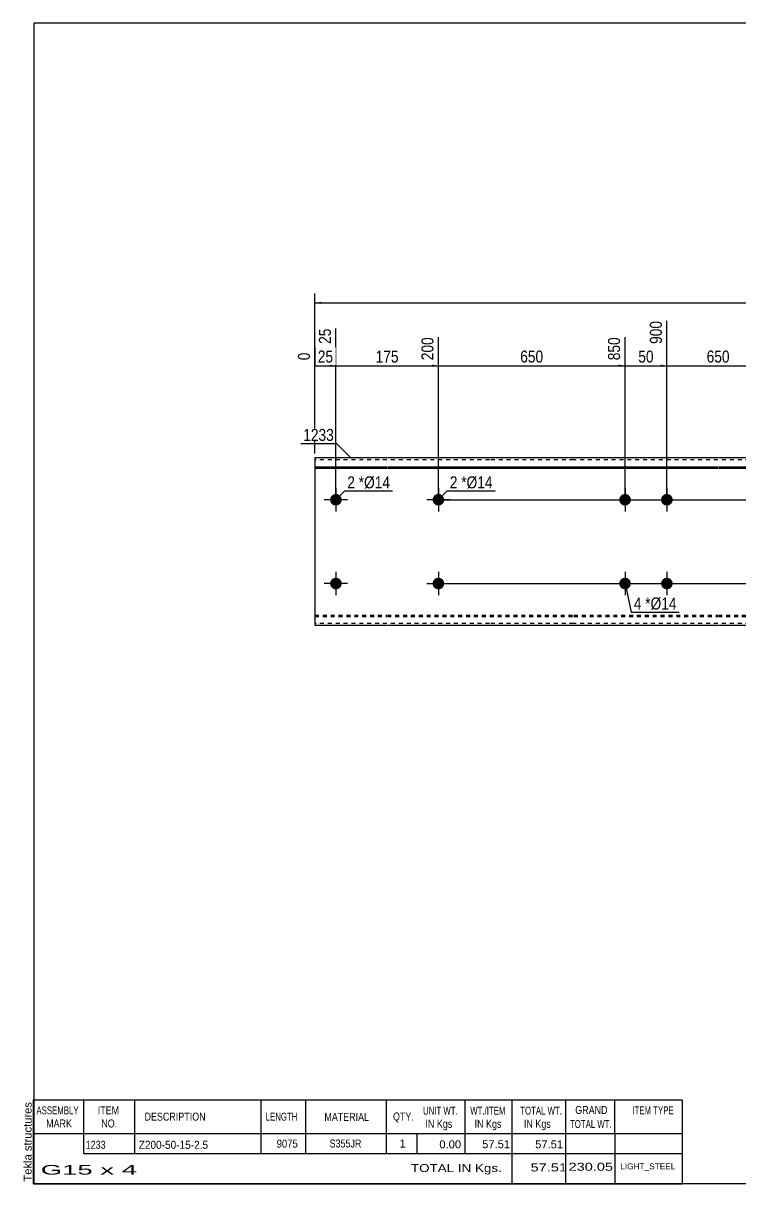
# Model space of a CAD drawing. Header units: millimetres. Extents: x -70 to 333, y -153 to 124.
# Drawn here: x -69.7 to 101.7, y -153.3 to 123.8 of the extents above; entities that cross this region are included whole.
import ezdxf

# ---------------------------------------------------------------- set-up
doc = ezdxf.new("R2010")
doc.units = ezdxf.units.MM
doc.linetypes.add('DXK_LINE_DOT1', pattern=[1.8814, 0.9407, -0.9407])
doc.styles.add('Arial', font='ARIAL.TTF', dxfattribs={"height": 0.2})
doc.styles.add('Arial Narrow', font='ARIALN.TTF', dxfattribs={"height": 0.2})

# ---------------------------------------------------------------- blocks, each defined once
blk = doc.blocks.new('Unknown-629087986-1712')
at = {"color": 5, "linetype": 'Continuous'}
for p, q in [((332.8, 123.75), (-67.2, 123.75)), ((-67.2, 123.75), (-67.2, -153.25)), ((332.8, -153.25), (332.8, 123.75)), ((-67.2, -153.25), (332.8, -153.25))]:
    blk.add_line(p, q, dxfattribs=at)
at = {"color": 174, "linetype": 'Continuous', "style": 'Arial'}
blk.add_text('Tekla structures', height=1.9102, rotation=90, dxfattribs=at).set_placement((-67.7, -152.75))
blk = doc.blocks.new('Part-629087986-1218 - 1203')
at = {"color": 2, "linetype": 'Continuous'}
for p, q in [((0, 20), (0, -20)), ((17.19, 20), (0, 20)), ((41.68, 20), (17.29, 20)), ((61.78, 20), (41.78, 20)), ((96.27, 20), (61.88, 20)), ((120.76, 20), (96.37, 20)), ((145.25, 20), (120.86, 20)), ((168.15, 20), (145.35, 20)), ((192.63, 20), (168.25, 20)), ((249.93, 20), (192.73, 20)), ((249.93, 20), (249.93, -20)), ((0, 17.88), (17.19, 17.88)), ((0, 17.53), (17.19, 17.53)), ((17.29, 17.88), (41.68, 17.88)), ((17.29, 17.53), (41.68, 17.53)), ((41.78, 17.88), (61.78, 17.88)), ((41.78, 17.53), (61.78, 17.53)), ((61.88, 17.88), (96.27, 17.88)), ((61.88, 17.53), (96.27, 17.53)), ((96.37, 17.88), (120.76, 17.88)), ((96.37, 17.53), (120.76, 17.53)), ((120.86, 17.88), (145.25, 17.88)), ((120.86, 17.53), (145.25, 17.53)), ((145.35, 17.88), (168.15, 17.88)), ((145.35, 17.53), (168.15, 17.53)), ((168.25, 17.88), (192.63, 17.88)), ((168.25, 17.53), (192.63, 17.53)), ((192.73, 17.88), (249.93, 17.88)), ((192.73, 17.53), (249.93, 17.53)), ((17.19, -20), (0, -20)), ((41.68, -20), (17.29, -20)), ((61.78, -20), (41.78, -20)), ((96.27, -20), (61.88, -20)), ((120.76, -20), (96.37, -20)), ((145.25, -20), (120.86, -20)), ((168.15, -20), (145.35, -20)), ((192.63, -20), (168.25, -20)), ((249.93, -20), (192.73, -20))]:
    blk.add_line(p, q, dxfattribs=at)
at = {"color": 7, "linetype": 'DXK_LINE_DOT1'}
for p, q in [((17.19, 19.5), (0, 19.5)), ((41.68, 19.5), (17.29, 19.5)), ((61.78, 19.5), (41.78, 19.5)), ((96.27, 19.5), (61.88, 19.5)), ((120.76, 19.5), (96.37, 19.5)), ((145.25, 19.5), (120.86, 19.5)), ((168.15, 19.5), (145.35, 19.5)), ((192.63, 19.5), (168.25, 19.5)), ((249.93, 19.5), (192.73, 19.5)), ((0, -17.53), (17.19, -17.53)), ((0, -17.88), (17.19, -17.88)), ((17.29, -17.53), (41.68, -17.53)), ((17.29, -17.88), (41.68, -17.88)), ((41.78, -17.53), (61.78, -17.53)), ((41.78, -17.88), (61.78, -17.88)), ((61.88, -17.53), (96.27, -17.53)), ((61.88, -17.88), (96.27, -17.88)), ((96.37, -17.53), (120.76, -17.53)), ((96.37, -17.88), (120.76, -17.88)), ((120.86, -17.53), (145.25, -17.53)), ((120.86, -17.88), (145.25, -17.88)), ((145.35, -17.53), (168.15, -17.53)), ((145.35, -17.88), (168.15, -17.88)), ((168.25, -17.53), (192.63, -17.53)), ((168.25, -17.88), (192.63, -17.88)), ((192.73, -17.53), (249.93, -17.53)), ((192.73, -17.88), (249.93, -17.88)), ((17.19, -19.5), (0, -19.5)), ((41.68, -19.5), (17.29, -19.5)), ((61.78, -19.5), (41.78, -19.5)), ((96.27, -19.5), (61.88, -19.5)), ((120.76, -19.5), (96.37, -19.5)), ((145.25, -19.5), (120.86, -19.5)), ((168.15, -19.5), (145.35, -19.5)), ((192.63, -19.5), (168.25, -19.5)), ((249.93, -19.5), (192.73, -19.5))]:
    blk.add_line(p, q, dxfattribs=at)
blk = doc.blocks.new('Bolt-629087986-1219 - 1203')
at = {"linetype": 'Continuous'}
for points in [[(6.4, 10, -1), (3.6, 10, -1)], [(6.4, -10, -1), (3.6, -10, -1)]]:
    blk.add_hatch(color=3, dxfattribs=at).paths.add_polyline_path(points)
at = {"color": 3, "linetype": 'Continuous'}
for p, q in [((5, 12.8), (5, 7.2)), ((7.8, 10), (2.2, 10)), ((5, -7.2), (5, -12.8)), ((7.8, -10), (2.2, -10))]:
    blk.add_line(p, q, dxfattribs=at)
blk = doc.blocks.new('Bolt-629087986-1221 - 1203')
at = {"linetype": 'Continuous'}
for points in [[(75.48, 10, -1), (72.68, 10, -1)], [(85.48, 10, -1), (82.68, 10, -1)], [(75.48, -10, -1), (72.68, -10, -1)], [(85.48, -10, -1), (82.68, -10, -1)]]:
    blk.add_hatch(color=3, dxfattribs=at).paths.add_polyline_path(points)
at = {"color": 3, "linetype": 'Continuous'}
for p, q in [((74.08, 12.8), (74.08, 7.2)), ((84.08, 12.8), (84.08, 7.2)), ((71.28, 10), (76.88, 10)), ((81.28, 10), (86.88, 10)), ((74.08, -7.2), (74.08, -12.8)), ((84.08, -7.2), (84.08, -12.8)), ((71.28, -10), (76.88, -10)), ((81.28, -10), (86.88, -10))]:
    blk.add_line(p, q, dxfattribs=at)
blk = doc.blocks.new('Bolt-629087986-1222 - 1203')
at = {"linetype": 'Continuous'}
blk.add_hatch(color=3, dxfattribs=at).paths.add_polyline_path([(30.89, -10, -1), (28.09, -10, -1)])
at = {"color": 3, "linetype": 'Continuous'}
for p, q in [((29.49, -7.2), (29.49, -12.8)), ((26.69, -10), (32.29, -10))]:
    blk.add_line(p, q, dxfattribs=at)
blk = doc.blocks.new('Bolt-629087986-1225 - 1203')
at = {"linetype": 'Continuous'}
blk.add_hatch(color=3, dxfattribs=at).paths.add_polyline_path([(30.89, 10, -1), (28.09, 10, -1)])
at = {"color": 3, "linetype": 'Continuous'}
for p, q in [((29.49, 12.8), (29.49, 7.2)), ((32.29, 10), (26.69, 10))]:
    blk.add_line(p, q, dxfattribs=at)
blk = doc.blocks.new('StraightDimension-629087986-1336 - 1203')
at = {"linetype": 'Continuous'}
for points in [[(260.75, -11.5), (261, -10), (261.25, -11.5)], [(261.25, -18.5), (261, -20), (260.75, -18.5)]]:
    blk.add_hatch(color=7, dxfattribs=at).paths.add_polyline_path(points)
at = {"color": 7, "linetype": 'Continuous'}
for p, q in [((30.49, -10), (263.4, -10)), ((261, -20), (261, -10)), ((250.93, -20), (263.4, -20))]:
    blk.add_line(p, q, dxfattribs=at)
at = {"color": 0}
blk.add_wipeout([(260.85, -12.57), (256.65, -12.57), (256.65, -17.43), (260.85, -17.43)], dxfattribs=at)
at = {"color": 3, "style": 'Arial Narrow'}
blk.add_text('50', height=2.863, rotation=90.0002, dxfattribs=at).set_placement((260.25, -16.83))
blk = doc.blocks.new('StraightDimension-629087986-1272 - 1203')
at = {"linetype": 'Continuous'}
blk.add_hatch(color=7, dxfattribs=at).paths.add_polyline_path([(107.06, 42.25), (108.56, 42), (107.06, 41.75)])
at = {"color": 7, "linetype": 'Continuous'}
for p, q in [((84.08, 11), (84.08, 52.68)), ((108.56, 11), (108.56, 50.61)), ((84.08, 42), (108.56, 42))]:
    blk.add_line(p, q, dxfattribs=at)
at = {"color": 0, "linetype": 'Continuous'}
blk.add_wipeout([(107.96, 51.21), (103.76, 51.21), (103.76, 42.7), (107.96, 42.7)], dxfattribs=at)
at = {"color": 0}
blk.add_wipeout([(99.66, 42.15), (99.66, 46.35), (92.98, 46.35), (92.98, 42.15)], dxfattribs=at)
at = {"color": 3, "linetype": 'Continuous', "style": 'Arial Narrow'}
blk.add_text('1550', height=2.863, rotation=90.0002, dxfattribs=at).set_placement((107.36, 43.3))
at = {"color": 3, "style": 'Arial Narrow'}
blk.add_text('650', height=2.863, dxfattribs=at).set_placement((93.58, 42.75))
blk = doc.blocks.new('StraightDimension-629087986-1273 - 1203')
at = {"linetype": 'Continuous'}
blk.add_hatch(color=7, dxfattribs=at).paths.add_polyline_path([(82.58, 42.25), (84.08, 42), (82.58, 41.75)])
at = {"color": 7, "linetype": 'Continuous'}
for p, q in [((84.08, 11), (84.08, 52.68)), ((74.08, 11), (74.08, 48.78)), ((74.08, 42), (84.08, 42))]:
    blk.add_line(p, q, dxfattribs=at)
at = {"color": 0}
blk.add_wipeout([(81.5, 42.15), (81.5, 46.35), (76.65, 46.35), (76.65, 42.15)], dxfattribs=at)
at = {"color": 0, "linetype": 'Continuous'}
blk.add_wipeout([(83.48, 53.28), (79.28, 53.28), (79.28, 46.6), (83.48, 46.6)], dxfattribs=at)
at = {"color": 3, "linetype": 'Continuous', "style": 'Arial Narrow'}
blk.add_text('900', height=2.863, rotation=90.0002, dxfattribs=at).set_placement((82.88, 47.2))
at = {"color": 3, "style": 'Arial Narrow'}
blk.add_text('50', height=2.863, dxfattribs=at).set_placement((77.25, 42.75))
blk = doc.blocks.new('StraightDimension-629087986-1274 - 1203')
at = {"linetype": 'Continuous'}
blk.add_hatch(color=7, dxfattribs=at).paths.add_polyline_path([(72.58, 42.25), (74.08, 42), (72.58, 41.75)])
at = {"color": 7, "linetype": 'Continuous'}
for p, q in [((29.49, 11), (29.49, 48.78)), ((74.08, 11), (74.08, 48.78)), ((29.49, 42), (74.08, 42))]:
    blk.add_line(p, q, dxfattribs=at)
at = {"color": 0, "linetype": 'Continuous'}
blk.add_wipeout([(73.48, 49.38), (69.28, 49.38), (69.28, 42.7), (73.48, 42.7)], dxfattribs=at)
at = {"color": 0}
blk.add_wipeout([(55.12, 42.15), (55.12, 46.35), (48.44, 46.35), (48.44, 42.15)], dxfattribs=at)
at = {"color": 3, "linetype": 'Continuous', "style": 'Arial Narrow'}
blk.add_text('850', height=2.863, rotation=90.0002, dxfattribs=at).set_placement((72.88, 43.3))
at = {"color": 3, "style": 'Arial Narrow'}
blk.add_text('650', height=2.863, dxfattribs=at).set_placement((49.04, 42.75))
blk = doc.blocks.new('StraightDimension-629087986-1275 - 1203')
at = {"linetype": 'Continuous'}
blk.add_hatch(color=7, dxfattribs=at).paths.add_polyline_path([(27.99, 42.25), (29.49, 42), (27.99, 41.75)])
at = {"color": 7, "linetype": 'Continuous'}
for p, q in [((5, 11), (5, 50.86)), ((29.49, 11), (29.49, 48.78)), ((5, 42), (29.49, 42))]:
    blk.add_line(p, q, dxfattribs=at)
at = {"color": 0, "linetype": 'Continuous'}
blk.add_wipeout([(28.89, 49.38), (24.69, 49.38), (24.69, 42.7), (28.89, 42.7)], dxfattribs=at)
at = {"color": 0}
blk.add_wipeout([(20.59, 42.15), (20.59, 46.35), (13.9, 46.35), (13.9, 42.15)], dxfattribs=at)
at = {"color": 3, "linetype": 'Continuous', "style": 'Arial Narrow'}
blk.add_text('200', height=2.863, rotation=90.0002, dxfattribs=at).set_placement((28.29, 43.3))
at = {"color": 3, "style": 'Arial Narrow'}
blk.add_text('175', height=2.863, dxfattribs=at).set_placement((14.5, 42.75))
blk = doc.blocks.new('StraightDimension-629087986-1276 - 1203')
at = {"linetype": 'Continuous'}
blk.add_hatch(color=7, dxfattribs=at).paths.add_polyline_path([(3.5, 42.25), (5, 42), (3.5, 41.75)])
at = {"color": 7, "linetype": 'Continuous'}
for p, q in [((5, 11), (5, 50.86)), ((0, 21), (0, 45.13)), ((0, 42), (5, 42))]:
    blk.add_line(p, q, dxfattribs=at)
at = {"color": 0}
blk.add_wipeout([(4.93, 42.15), (4.93, 46.35), (0.07, 46.35), (0.07, 42.15)], dxfattribs=at)
at = {"color": 0, "linetype": 'Continuous'}
blk.add_wipeout([(4.4, 51.46), (0.2, 51.46), (0.2, 46.6), (4.4, 46.6)], dxfattribs=at)
at = {"color": 3, "linetype": 'Continuous', "style": 'Arial Narrow'}
blk.add_text('25', height=2.863, rotation=90.0002, dxfattribs=at).set_placement((3.8, 47.2))
at = {"color": 3, "style": 'Arial Narrow'}
blk.add_text('25', height=2.863, dxfattribs=at).set_placement((0.67, 42.75))
at = {"color": 0, "linetype": 'Continuous'}
blk.add_wipeout([(-0.6, 45.73), (-4.8, 45.73), (-4.8, 42.7), (-0.6, 42.7)], dxfattribs=at)
at = {"color": 3, "linetype": 'Continuous', "style": 'Arial Narrow'}
blk.add_text('0', height=2.86, rotation=90.0002, dxfattribs=at).set_placement((-1.2, 43.3))
blk = doc.blocks.new('StraightDimension-629087986-1323 - 1203')
at = {"linetype": 'Continuous'}
for points in [[(260.75, 18.5), (261, 20), (261.25, 18.5)], [(261.25, 11.5), (261, 10), (260.75, 11.5)]]:
    blk.add_hatch(color=7, dxfattribs=at).paths.add_polyline_path(points)
at = {"color": 7, "linetype": 'Continuous'}
for p, q in [((250.93, 20), (263.4, 20)), ((261, 10), (261, 20)), ((30.49, 10), (263.4, 10))]:
    blk.add_line(p, q, dxfattribs=at)
at = {"color": 0}
blk.add_wipeout([(260.85, 17.43), (256.65, 17.43), (256.65, 12.57), (260.85, 12.57)], dxfattribs=at)
at = {"color": 3, "style": 'Arial Narrow'}
blk.add_text('50', height=2.863, rotation=90.0002, dxfattribs=at).set_placement((260.25, 13.17))
blk = doc.blocks.new('StraightDimension-629087986-1349 - 1203')
at = {"linetype": 'Continuous'}
for points in [[(1.5, 56.75), (0, 57), (1.5, 57.25)], [(248.43, 57.25), (249.93, 57), (248.43, 56.75)]]:
    blk.add_hatch(color=7, dxfattribs=at).paths.add_polyline_path(points)
at = {"color": 7, "linetype": 'Continuous'}
for p, q in [((0, 21), (0, 59.25)), ((249.93, 21), (249.93, 59.25)), ((0, 57), (249.93, 57))]:
    blk.add_line(p, q, dxfattribs=at)
at = {"color": 0}
blk.add_wipeout([(129.22, 57.15), (129.22, 61.35), (120.71, 61.35), (120.71, 57.15)], dxfattribs=at)
at = {"color": 3, "style": 'Arial Narrow'}
blk.add_text('9075', height=2.863, dxfattribs=at).set_placement((121.31, 57.75))
blk = doc.blocks.new('CBS_BOM-629087986-1733')
at = {"color": 7, "linetype": 'Continuous'}
for p, q in [((-67.23, -141.28), (-67.23, -133.28)), ((-67.23, -133.28), (87.69, -133.28)), ((-55.23, -141.28), (-55.23, -133.28)), ((-43.04, -141.28), (-43.04, -133.28)), ((-12.88, -141.28), (-12.88, -133.28)), ((-2.2, -141.28), (-2.2, -133.28)), ((17.12, -141.28), (17.12, -133.28)), ((35.92, -141.28), (35.92, -133.28)), ((47.13, -141.28), (47.13, -133.28)), ((59.92, -141.28), (59.92, -133.28)), ((71.67, -141.28), (71.67, -133.28)), ((87.69, -133.29), (87.69, -141.27)), ((-67.23, -141.28), (87.69, -141.28)), ((-67.23, -146.08), (-67.23, -141.28)), ((-55.23, -146.08), (-55.23, -141.28)), ((-43.04, -146.08), (-43.04, -141.28)), ((-12.88, -146.08), (-12.88, -141.28)), ((-2.2, -146.08), (-2.2, -141.28)), ((17.12, -146.08), (17.12, -141.28)), ((24.38, -146.08), (24.38, -141.28)), ((35.92, -146.08), (35.92, -141.28)), ((47.13, -146.08), (47.13, -141.28)), ((59.92, -146.08), (59.92, -141.28)), ((71.69, -146.08), (71.69, -141.28)), ((87.69, -141.28), (87.69, -146.08)), ((-67.23, -153.28), (-67.23, -146.1)), ((-55.23, -146.08), (87.69, -146.08)), ((47.13, -153.28), (47.13, -146.1)), ((59.92, -153.28), (59.92, -146.1)), ((71.73, -153.28), (71.73, -146.1)), ((87.69, -146.08), (87.69, -153.28)), ((-67.23, -153.28), (87.69, -153.28))]:
    blk.add_line(p, q, dxfattribs=at)
at = {"color": 3, "linetype": 'Continuous', "style": 'Arial'}
for s, height, width, p in [('ASSEMBLY', 1.91, 0.7, (-66.55, -136.71)), ('ITEM', 1.91, 0.8, (-51.9, -136.71)), ('UNIT WT.', 1.91, 0.7, (25.81, -136.78)), ('WT./ITEM', 1.91, 0.7, (37.1, -136.78)), ('TOTAL WT.', 1.91, 0.7, (49.04, -136.78)), ('GRAND', 1.91, 0.8, (62.19, -136.62)), ('ITEM TYPE', 1.91, 0.7, (75.83, -136.7)), ('MARK', 1.91, 0.8, (-64.23, -139.84)), ('NO.', 1.91, 0.8, (-51.05, -139.84)), ('DESCRIPTION', 1.9102, 0.8, (-40.72, -138.21)), ('LENGTH', 1.91, 0.7, (-11.77, -138.21)), ('MATERIAL', 1.91, 0.8, (2.25, -138.26)), ('QTY.', 1.91, 0.8, (18.64, -138.18)), ('IN Kgs', 1.91, 0.8, (26.39, -139.92)), ('IN Kgs', 1.91, 0.8, (38.14, -139.92)), ('IN Kgs', 1.91, 0.8, (49.93, -139.92)), ('TOTAL WT.', 1.91, 0.7, (60.93, -139.96))]:
    blk.add_text(s, height=height, dxfattribs=dict(at, width=width)).set_placement(p)
at = {"color": 7, "linetype": 'Continuous', "style": 'Arial'}
for s, height, width, p in [('1233', 1.91, 0.8, (-54.77, -144.93)), ('Z200-50-15-2.5', 1.9102, 0.9, (-42.1, -144.93)), ('9075', 1.91, 0.85, (-9.16, -144.65)), ('S355JR', 1.91, 0.8, (3.49, -144.62))]:
    blk.add_text(s, height=height, dxfattribs=dict(at, width=width)).set_placement(p)
for s, p in [('1', (20.21, -144.62)), ('0.00', (29.72, -144.81)), ('57.51', (39.94, -144.78)), ('57.51', (52.61, -144.81))]:
    blk.add_text(s, height=1.91, dxfattribs=at).set_placement(p)
at = {"color": 6, "linetype": 'Continuous', "style": 'Arial'}
for s, height, width, p in [('G15 x 4', 2.292, 2.05, (-65.51, -151.09)), ('TOTAL IN Kgs.', 1.9102, 1.2, (22.93, -150.48)), ('57.51', 1.91, 1.3, (51.52, -150.33)), ('230.05', 1.91, 1.3, (60.59, -150.17))]:
    blk.add_text(s, height=height, dxfattribs=dict(at, width=width)).set_placement(p)
blk.add_text('LIGHT_STEEL', height=1.4135, dxfattribs=at).set_placement((72.94, -149.83))
blk = doc.blocks.new('Mark-629087986-1352 - 1203')
at = {"color": 0}
blk.add_wipeout([(4.51, 24.04), (4.51, 27.04), (-2.8, 27.04), (-2.8, 24.04)], dxfattribs=at)
blk.add_wipeout([(4.51, 24.04), (4.51, 27.04), (-2.8, 27.04), (-2.8, 24.04)], dxfattribs=at)
at = {"color": 7, "linetype": 'Continuous'}
for p in [(-3.4, 23.44), (8.65, 19.9)]:
    blk.add_line(p, (5.11, 23.44), dxfattribs=at)
at = {"color": 3, "style": 'Arial Narrow'}
blk.add_text('1233', height=2.863, dxfattribs=at).set_placement((-2.8, 24.04))
blk = doc.blocks.new('MarkSet-629087986-1363 - 1203')
at = {"color": 0}
blk.add_wipeout([(34.04, 12.72), (34.04, 15.72), (32.21, 15.72), (32.21, 12.72)], dxfattribs=at)
blk.add_wipeout([(34.04, 12.72), (34.04, 15.72), (32.21, 15.72), (32.21, 12.72)], dxfattribs=at)
at = {"color": 7, "linetype": 'Continuous'}
blk.add_line((29.49, 10), (31.61, 12.12), dxfattribs=at)
at = {"color": 0}
blk.add_wipeout([(36.21, 12.72), (36.21, 15.72), (34.94, 15.72), (34.94, 12.72)], dxfattribs=at)
blk.add_wipeout([(36.21, 12.72), (36.21, 15.72), (34.94, 15.72), (34.94, 12.72)], dxfattribs=at)
at = {"color": 3, "style": 'Arial Narrow'}
blk.add_text('2', height=2.86, dxfattribs=at).set_placement((32.21, 12.72))
at = {"color": 0}
blk.add_wipeout([(42.43, 12.72), (42.43, 15.72), (36.21, 15.72), (36.21, 12.72)], dxfattribs=at)
blk.add_wipeout([(42.43, 12.72), (42.43, 15.72), (36.21, 15.72), (36.21, 12.72)], dxfattribs=at)
at = {"color": 7, "linetype": 'Continuous'}
blk.add_line((31.61, 12.12), (43.03, 12.12), dxfattribs=at)
at = {"color": 3, "style": 'Arial Narrow'}
for s, height, p in [('*', 2.86, (34.94, 12.72)), ('Ø14', 2.863, (36.21, 12.72))]:
    blk.add_text(s, height=height, dxfattribs=at).set_placement(p)
blk = doc.blocks.new('Mark-629087986-1371 - 1203')
at = {"color": 0}
blk.add_wipeout([(9.55, 12.72), (9.55, 15.72), (7.72, 15.72), (7.72, 12.72)], dxfattribs=at)
blk.add_wipeout([(9.55, 12.72), (9.55, 15.72), (7.72, 15.72), (7.72, 12.72)], dxfattribs=at)
at = {"color": 7, "linetype": 'Continuous'}
blk.add_line((5, 10), (7.12, 12.12), dxfattribs=at)
at = {"color": 0}
blk.add_wipeout([(11.73, 12.72), (11.73, 15.72), (10.45, 15.72), (10.45, 12.72)], dxfattribs=at)
blk.add_wipeout([(11.73, 12.72), (11.73, 15.72), (10.45, 15.72), (10.45, 12.72)], dxfattribs=at)
at = {"color": 3, "style": 'Arial Narrow'}
blk.add_text('2', height=2.86, dxfattribs=at).set_placement((7.72, 12.72))
at = {"color": 0}
blk.add_wipeout([(17.94, 12.72), (17.94, 15.72), (11.73, 15.72), (11.73, 12.72)], dxfattribs=at)
blk.add_wipeout([(17.94, 12.72), (17.94, 15.72), (11.73, 15.72), (11.73, 12.72)], dxfattribs=at)
at = {"color": 7, "linetype": 'Continuous'}
blk.add_line((7.12, 12.12), (18.54, 12.12), dxfattribs=at)
at = {"color": 3, "style": 'Arial Narrow'}
for s, height, p in [('*', 2.86, (10.45, 12.72)), ('Ø14', 2.863, (11.73, 12.72))]:
    blk.add_text(s, height=height, dxfattribs=at).set_placement(p)
blk = doc.blocks.new('Mark-629087986-1373 - 1203')
at = {"color": 0}
blk.add_wipeout([(78, -16.2), (78, -13.2), (76.18, -13.2), (76.18, -16.2)], dxfattribs=at)
blk.add_wipeout([(78, -16.2), (78, -13.2), (76.18, -13.2), (76.18, -16.2)], dxfattribs=at)
at = {"color": 7, "linetype": 'Continuous'}
blk.add_line((74.08, -10), (75.58, -16.8), dxfattribs=at)
at = {"color": 0}
blk.add_wipeout([(80.18, -16.2), (80.18, -13.2), (78.9, -13.2), (78.9, -16.2)], dxfattribs=at)
blk.add_wipeout([(80.18, -16.2), (80.18, -13.2), (78.9, -13.2), (78.9, -16.2)], dxfattribs=at)
at = {"color": 3, "style": 'Arial Narrow'}
blk.add_text('4', height=2.86, dxfattribs=at).set_placement((76.18, -16.2))
at = {"color": 0}
blk.add_wipeout([(86.4, -16.2), (86.4, -13.2), (80.18, -13.2), (80.18, -16.2)], dxfattribs=at)
blk.add_wipeout([(86.4, -16.2), (86.4, -13.2), (80.18, -13.2), (80.18, -16.2)], dxfattribs=at)
at = {"color": 7, "linetype": 'Continuous'}
blk.add_line((75.58, -16.8), (87, -16.8), dxfattribs=at)
at = {"color": 3, "style": 'Arial Narrow'}
for s, height, p in [('*', 2.86, (78.9, -16.2)), ('Ø14', 2.863, (80.18, -16.2))]:
    blk.add_text(s, height=height, dxfattribs=at).set_placement(p)

msp = doc.modelspace()

# ---------------------------------------------------------------- block references
for name in ['Unknown-629087986-1712', 'Part-629087986-1218 - 1203', 'Bolt-629087986-1219 - 1203', 'Bolt-629087986-1225 - 1203', 'Bolt-629087986-1221 - 1203', 'Bolt-629087986-1222 - 1203', 'CBS_BOM-629087986-1733']:
    msp.add_blockref(name, (0, 0))

# ---------------------------------------------------------------- next in the draw order: block references
for name in ['StraightDimension-629087986-1272 - 1203', 'StraightDimension-629087986-1336 - 1203']:
    msp.add_blockref(name, (0, 0))

# ---------------------------------------------------------------- next in the draw order: block references
for name in ['StraightDimension-629087986-1273 - 1203', 'Mark-629087986-1373 - 1203']:
    msp.add_blockref(name, (0, 0))

# ---------------------------------------------------------------- next in the draw order: block references
msp.add_blockref('StraightDimension-629087986-1274 - 1203', (0, 0))

# ---------------------------------------------------------------- next in the draw order: block references
msp.add_blockref('StraightDimension-629087986-1275 - 1203', (0, 0))

# ---------------------------------------------------------------- next in the draw order: block references
for name in ['StraightDimension-629087986-1276 - 1203', 'StraightDimension-629087986-1323 - 1203']:
    msp.add_blockref(name, (0, 0))

# ---------------------------------------------------------------- next in the draw order: block references
for name in ['StraightDimension-629087986-1349 - 1203', 'Mark-629087986-1371 - 1203', 'MarkSet-629087986-1363 - 1203']:
    msp.add_blockref(name, (0, 0))

# ---------------------------------------------------------------- next in the draw order: block references
msp.add_blockref('Mark-629087986-1352 - 1203', (0, 0))

doc.saveas('drawing.dxf')
